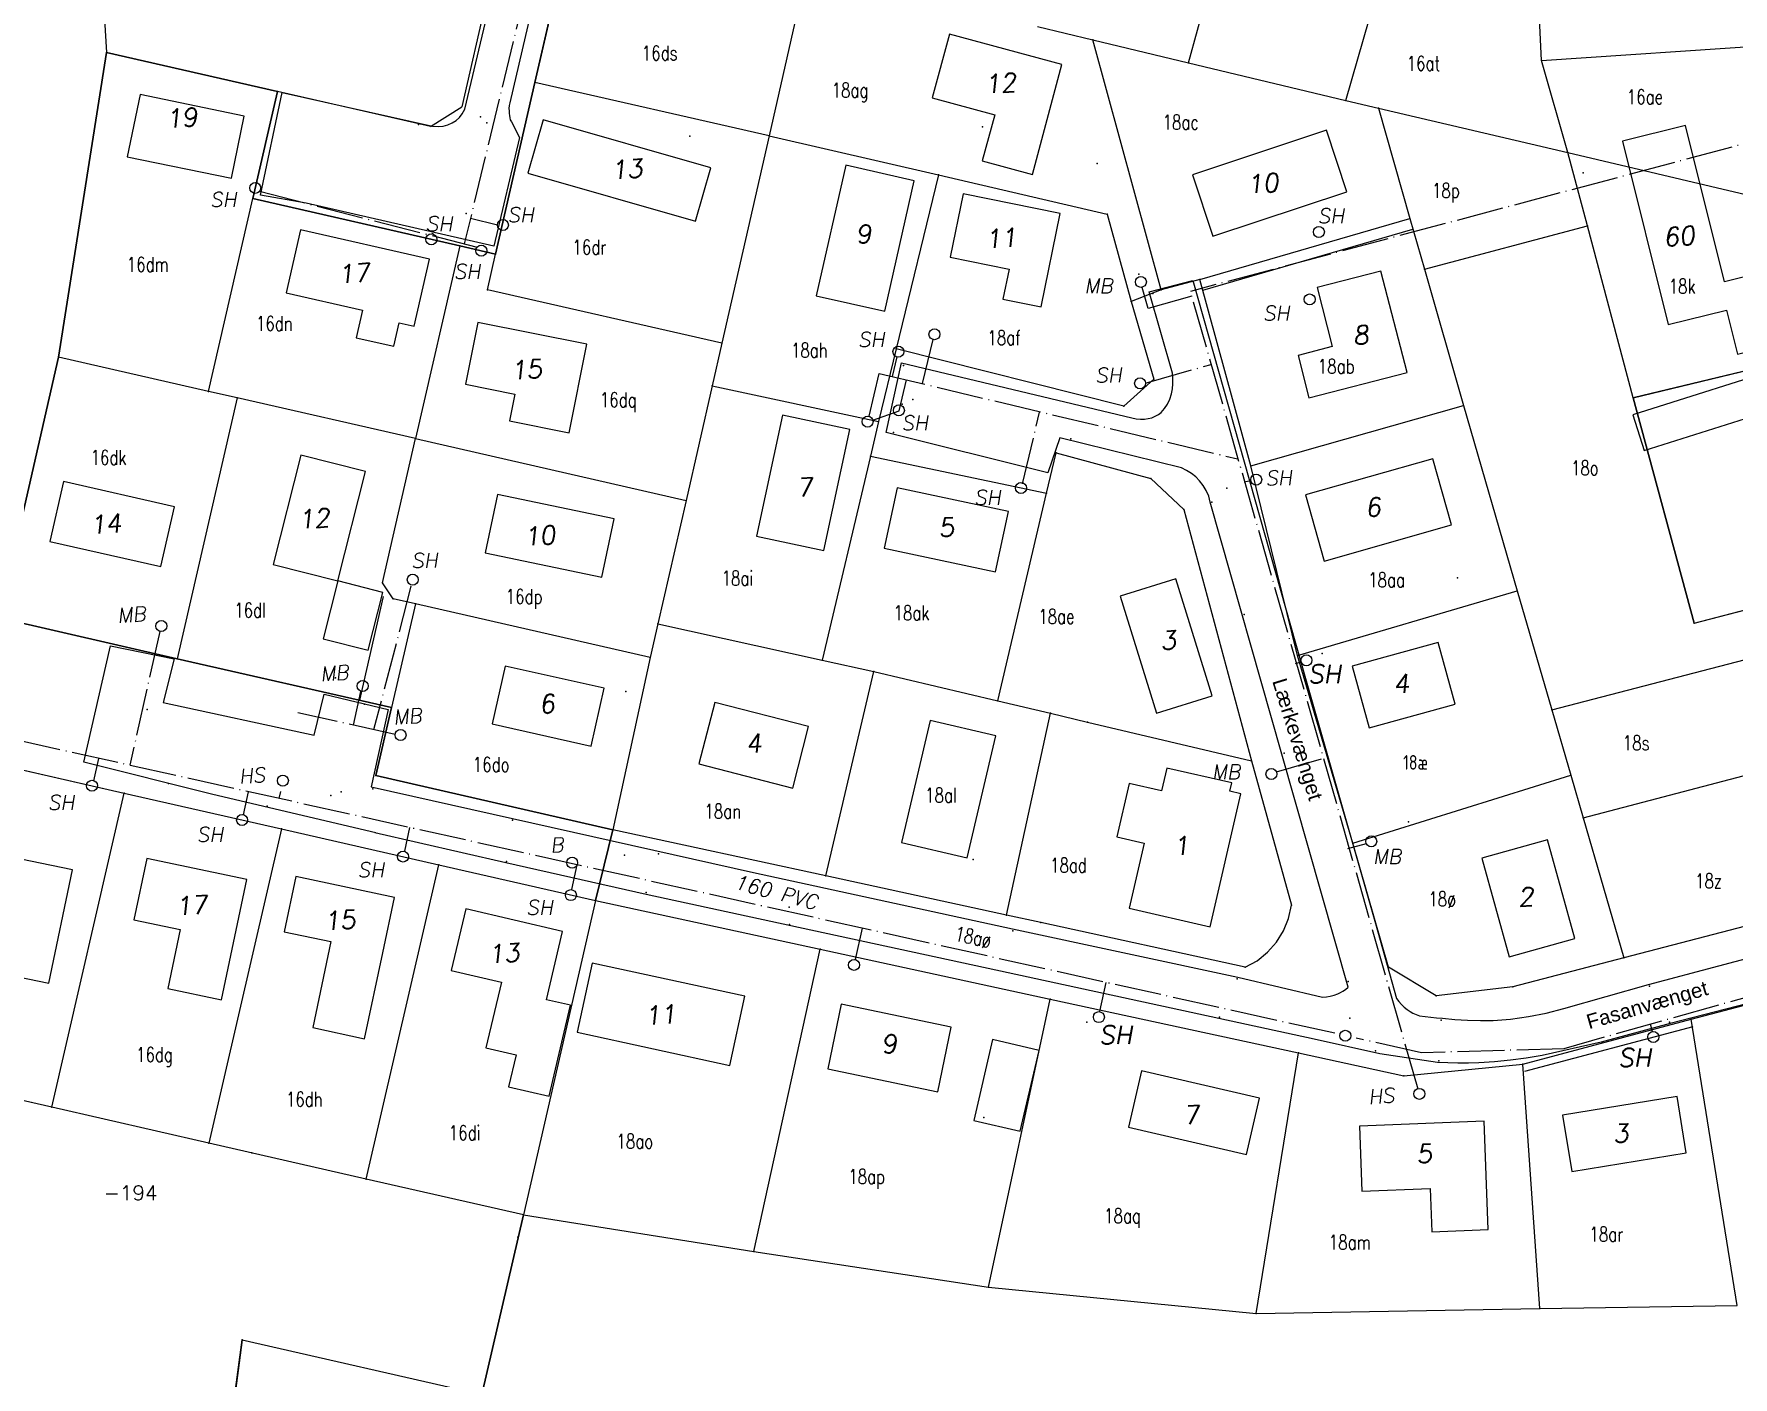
# Model space of a CAD drawing. Header units: millimetres. Extents: x 672113 to 680957, y 6130092 to 6137781.
# Drawn here: x 674425.1 to 674657, y 6132680.3 to 6132863.6 of the extents above; entities that cross this region are included whole.
import ezdxf

# ---------------------------------------------------------------- set-up
doc = ezdxf.new("R2010")
doc.units = ezdxf.units.MM
doc.header["$LTSCALE"] = 0.5
doc.linetypes.add('VVS3', pattern=[16, 12.8, -1.6, 0, -1.6])
for name, color, linetype, lineweight in [('bygning', 1, 'Continuous', 5), ('MILJOE', 1, 'Continuous', 5), ('OPTAGETVEJ', 1, 'Continuous', 5), ('skel', 142, 'Continuous', 5), ('SKELKREDS', 1, 'Continuous', 5), ('SKELPKT', 1, 'Continuous', 5)]:
    doc.layers.add(name, color=color, linetype=linetype, lineweight=lineweight)
for name, color, linetype, lineweight, plot in [('FIKS_TEKST', 6, 'Continuous', 5, False), ('FIKSPUNKT', 1, 'Continuous', 5, False), ('Hjælpelinie', 50, 'Continuous', 0, False)]:
    doc.layers.add(name, color=color, linetype=linetype, lineweight=lineweight, plot=plot)
for name, color, linetype in [('Husnr', 3, 'Continuous'), ('MATRNR', 12, 'Continuous'), ('SL-tekst2', 3, 'Continuous'), ('Spildevand', 2, 'Continuous'), ('TF_V_---_Stikledning', 150, 'VVS3'), ('TF_V_---_Stophane', 3, 'Continuous'), ('TF_V_---_Tekst', 1, 'Continuous'), ('Vej', 7, 'Continuous'), ('Vejnavn', 9, 'Continuous')]:
    doc.layers.add(name, color=color, linetype=linetype)
doc.styles.add('Ariel', font='arial.ttf')
doc.styles.add('ROMANS', font='ROMANS')
doc.styles.get("Standard").update_dxf_attribs({"font": 'romans.shx', "width": 0.75})

# ---------------------------------------------------------------- blocks, each defined once
blk = doc.blocks.new('270554_270554.DWG_FMEBLOCK9')
at = {"layer": 'MILJOE', "color": 7}
for points in [[(77.27, -140.45), (81.13, -111.57), (113.83, -119.05), (119.5, -94.55), (98.04, -89.65), (76.58, -84.75), (55.14, -79.86), (33.71, -74.97)], [(43.55, -32.08), (65.01, -36.97), (86.47, -41.87), (107.94, -46.77), (129.33, -51.64), (131.7, -41.99), (99.38, -34.56), (101.5, -25.3), (72.27, -18.63), (47.91, -13.07), (56.07, 22.51), (62.59, 64.11), (85.93, 58.78), (82.57, 44.16), (110.83, 37.71), (115.71, 36.6), (121.07, 60), (127.56, 88.26)]]:
    blk.add_lwpolyline(points, dxfattribs=at)
blk = doc.blocks.new('A$C51F220BA')
at = {"layer": 'SL-tekst2', "style": 'ROMANS', "oblique": 10}
blk.add_text('SH', height=2.5, dxfattribs=at).set_placement((-0.42, 0))

msp = doc.modelspace()

# ---------------------------------------------------------------- linework, layer by layer
at = {"layer": 'bygning'}
for points in [[(674550.06, 6132863.57, 41.64), (674547.72, 6132854.87, 41.18), (674556.25, 6132852.58, 41.65), (674554.56, 6132846.28, 41.66), (674561.4, 6132844.44, 41.66), (674565.43, 6132859.44, 41.66)], [(674452.09, 6132843.9, 40.2), (674453.85, 6132852.39, 40.2), (674439.63, 6132855.34, 40.2), (674437.87, 6132846.85, 40.2)], [(674515.44, 6132838.06, 39.39), (674517.52, 6132845.33, 39.7), (674494.63, 6132851.87, 39.65), (674492.55, 6132844.6, 39.58)], [(674601.54, 6132850.46, 42.75), (674583.22, 6132844.38, 42.74), (674586, 6132835.99, 42.05), (674604.32, 6132842.07, 42.16)], [(674667.5, 6132822.39, 48.27), (674665.08, 6132832.08, 48.33), (674655.84, 6132829.77, 48.3), (674650.51, 6132851.12, 45.54), (674641.9, 6132848.97, 45.46), (674648.16, 6132823.93, 47.55), (674656.1, 6132825.91, 48.07), (674657.6, 6132819.92, 48.49)], [(674535.92, 6132845.68, 39.68), (674531.9, 6132827.85, 39.82), (674541.24, 6132825.75, 39.83), (674545.26, 6132843.57, 39.82)], [(674557.37, 6132827.4, 40.58), (674562.58, 6132826.34, 40.96), (674565.17, 6132839.11, 40.95), (674551.96, 6132841.8, 40.81), (674550.19, 6132833.12, 40.65), (674558.2, 6132831.49, 40.65)], [(674461.51, 6132836.86, 39.8), (674459.57, 6132828.27, 39.8), (674469.98, 6132825.92, 39.8), (674469.13, 6132822.15, 39.8), (674474.25, 6132820.99, 39.8), (674474.98, 6132824.19, 39.8), (674477.03, 6132823.72, 39.8), (674479.1, 6132832.88, 39.8)], [(674608.94, 6132831.25, 42.43), (674600.23, 6132829, 43.02), (674602.32, 6132820.93, 43.03), (674597.64, 6132819.72, 43.03), (674599.13, 6132813.95, 43.03), (674612.52, 6132817.41, 43.01)], [(674498.2, 6132809.17, 39.17), (674500.6, 6132821.26, 39.94), (674485.72, 6132824.21, 39.82), (674484.04, 6132815.79, 39.29), (674490.77, 6132814.45, 39.4), (674490.04, 6132810.78, 39.4)], [(674663.36, 6132802.4, 46.6), (674672.57, 6132805.32, 47.51), (674669.6, 6132814.71, 47.5), (674667, 6132813.89, 47.5), (674665.5, 6132818.63, 45.92), (674643.34, 6132811.62, 44.95), (674644.88, 6132806.76, 44.95), (674660.42, 6132811.68, 46.57)], [(674536.46, 6132809.62, 39.09), (674527.29, 6132811.58, 39.09), (674523.76, 6132795.05, 39.1), (674532.93, 6132793.09, 39.1)], [(674461.56, 6132806.13, 37.99), (674457.78, 6132791.21, 38.05), (674466.62, 6132788.96, 38.5), (674470.4, 6132803.88, 38.49)], [(674598.64, 6132800.69, 42.29), (674601.2, 6132791.67, 42.95), (674618.59, 6132796.59, 42.75), (674616.03, 6132805.62, 42.38)], [(674429.16, 6132802.5, 38.8), (674427.32, 6132794.34, 38.8), (674442.46, 6132790.92, 38.8), (674444.31, 6132799.08, 38.8)], [(674502.66, 6132789.47, 39.04), (674504.32, 6132797.42, 39.21), (674488.39, 6132800.74, 39.2), (674486.73, 6132792.79, 39.08)], [(674556.36, 6132790.19, 40.03), (674558.12, 6132798.44, 40.02), (674542.92, 6132801.68, 40.01), (674541.17, 6132793.43, 40.01)], [(674466.62, 6132788.96, 38.5), (674464.61, 6132781.07, 38.5), (674470.77, 6132779.5, 39.6), (674472.77, 6132787.39, 39.6)], [(674578.32, 6132770.9, 40.03), (674585.94, 6132773.27, 40.06), (674580.97, 6132789.25, 40.04), (674573.36, 6132786.88, 40.01)], [(674605.02, 6132777.32, 42.45), (674607.33, 6132768.91, 42.51), (674619.07, 6132772.13, 42.51), (674616.76, 6132780.54, 42.48)], [(674489.45, 6132777.33, 38.52), (674487.69, 6132769.44, 38.76), (674501.19, 6132766.4, 38.77), (674502.96, 6132774.3, 38.53)], [(674528.69, 6132760.68, 38.28), (674530.86, 6132769.07, 39.05), (674518.06, 6132772.38, 38.96), (674515.89, 6132763.99, 38.81)], [(674547.42, 6132769.9, 38.57), (674543.52, 6132753.27, 38.57), (674552.5, 6132751.16, 38.57), (674556.41, 6132767.79, 38.57)], [(674579.74, 6132763.42, 39.99), (674579.02, 6132760.3, 40.17), (674574.61, 6132761.32, 40.17), (674572.93, 6132754.02, 40.17), (674576.66, 6132753.15, 40.12), (674574.62, 6132744.29, 40.31), (674585.65, 6132741.74, 40.01), (674589.85, 6132759.9, 40), (674588.34, 6132760.25, 39.99), (674588.6, 6132761.38, 39.99)], [(674417.22, 6132736.12, 37.53), (674427.19, 6132734.06, 37.54), (674430.4, 6132749.51, 37.55), (674420.43, 6132751.58, 37.54)], [(674622.73, 6132751.12, 42.61), (674626.46, 6132737.65, 42.62), (674635.42, 6132740.13, 42.63), (674631.68, 6132753.6, 42.61)], [(674440.56, 6132751.09, 37.61), (674438.77, 6132742.71, 37.92), (674445.1, 6132741.36, 37.93), (674443.4, 6132733.32, 37.91), (674450.72, 6132731.77, 37.91), (674454.21, 6132748.19, 37.9)], [(674472.76, 6132738.21, 37.92), (674474.36, 6132745.76, 37.92), (674460.88, 6132748.62, 37.91), (674459.28, 6132741.07, 37.86), (674465.66, 6132739.72, 37.92), (674463.18, 6132727.99, 38), (674470.27, 6132726.48, 38)], [(674484.06, 6132744.22, 37.38), (674482.08, 6132735.79, 37.18), (674488.93, 6132734.18, 37.19), (674486.83, 6132725.22, 37.19), (674490.93, 6132724.26, 37.2), (674489.92, 6132719.92, 36.86), (674495.45, 6132718.62, 36.87), (674498.37, 6132731.04, 36.81), (674495.1, 6132731.8, 37.58), (674497.28, 6132741.11, 37.57)], [(674501.31, 6132736.8, 36.93), (674499.25, 6132727.39, 36.94), (674520.11, 6132722.84, 36.96), (674522.17, 6132732.26, 36.95)], [(674535.31, 6132731.18, 37.04), (674533.49, 6132722.35, 37.04), (674548.49, 6132719.24, 37.06), (674550.32, 6132728.06, 37.05)], [(674562.31, 6132724.86, 38.09), (674555.96, 6132726.35, 38.09), (674553.38, 6132715.33, 38.09), (674559.72, 6132713.84, 38.09)], [(674576.3, 6132722.09, 39.94), (674574.51, 6132714.39, 39.94), (674590.59, 6132710.65, 39.94), (674592.39, 6132718.35, 39.94)], [(674650.62, 6132710.9, 43.1), (674649.36, 6132718.6, 42.68), (674633.75, 6132716.04, 42.67), (674635.02, 6132708.34, 42.58)], [(674606.02, 6132714.55, 40.61), (674606.36, 6132705.67, 40.21), (674615.69, 6132706.03, 40.7), (674615.92, 6132700.13, 40.66), (674623.6, 6132700.43, 40.66), (674623.03, 6132715.21, 40.65)]]:
    msp.add_polyline3d(points, close=True, dxfattribs=at)
at = {"layer": 'FIKSPUNKT', "color": 6}
msp.add_point((674454.87, 6132710.89), dxfattribs=at)
at = {"layer": 'MILJOE', "color": 7}
msp.add_lwpolyline([(674651.68, 6132783.2), (674683.78, 6132791.56), (674675.41, 6132821.64), (674643.36, 6132813.95)], close=True, dxfattribs=at)
at = {"layer": 'OPTAGETVEJ', "color": 8}
for p, q in [((674433.13, 6132892.88), (674435.03, 6132861.08)), ((674491.28, 6132887.48), (674483.52, 6132853.65)), ((674479.27, 6132850.98), (674458.36, 6132855.75)), ((674479.27, 6132850.98), (674483.52, 6132853.65))]:
    msp.add_line(p, q, dxfattribs=at)
at = {"layer": 'skel', "color": 40}
for p, q in [((674582.71, 6132859.64), (674591.65, 6132892.64)), ((674604.17, 6132854.53), (674613.3, 6132886.26)), ((674500, 6132885.24), (674493.51, 6132856.97)), ((674630.88, 6132860), (674629.79, 6132881.41)), ((674530.59, 6132872.31), (674525.45, 6132849.68)), ((674562.09, 6132864.6), (674569.66, 6132862.78)), ((674435.03, 6132861.08), (674428.51, 6132819.48)), ((674458.36, 6132855.75), (674435.03, 6132861.08)), ((674578.96, 6132828.7), (674569.66, 6132862.78)), ((674569.66, 6132862.78), (674582.71, 6132859.64)), ((674630.88, 6132860), (674664.42, 6132862.25)), ((674582.71, 6132859.64), (674604.17, 6132854.53)), ((674634.47, 6132847.42), (674630.88, 6132860)), ((674493.51, 6132856.97), (674488.14, 6132833.57)), ((674525.45, 6132849.68), (674493.51, 6132856.97)), ((674455.01, 6132841.13), (674458.36, 6132855.75)), ((674604.17, 6132854.53), (674608.6, 6132853.48)), ((674608.6, 6132853.48), (674612.9, 6132838.42)), ((674608.6, 6132853.48), (674634.47, 6132847.42)), ((674525.45, 6132849.68), (674519.01, 6132821.4)), ((674525.45, 6132849.68), (674548.56, 6132844.36)), ((674634.47, 6132847.42), (674670.48, 6132838.9)), ((674637.12, 6132837.4), (674634.47, 6132847.42)), ((674548.56, 6132844.36), (674542.79, 6132820.61)), ((674548.56, 6132844.36), (674571.59, 6132839)), ((674448.97, 6132814.81), (674455.01, 6132841.13)), ((674483.27, 6132834.68), (674455.01, 6132841.13)), ((674571.59, 6132839), (674574.86, 6132827.08)), ((674584.25, 6132830.07), (674612.9, 6132838.42)), ((674612.9, 6132838.42), (674614.89, 6132831.48)), ((674614.89, 6132831.48), (674637.12, 6132837.4)), ((674643.36, 6132813.95), (674637.12, 6132837.4)), ((674584.67, 6132828.63), (674613.32, 6132836.98)), ((674483.27, 6132834.68), (674477.23, 6132808.37)), ((674488.14, 6132833.57), (674483.27, 6132834.68)), ((674487.03, 6132828.7), (674488.14, 6132833.57)), ((674614.89, 6132831.48), (674620.22, 6132812.9)), ((674519.01, 6132821.4), (674487.03, 6132828.7)), ((674578.96, 6132828.7), (674574.86, 6132827.08)), ((674584.25, 6132830.07), (674578.96, 6132828.7)), ((674591.21, 6132804.68), (674584.25, 6132830.07)), ((674574.86, 6132827.08), (674577.98, 6132816.48)), ((674519.01, 6132821.4), (674517.69, 6132815.57)), ((674643.36, 6132813.95), (674675.41, 6132821.64)), ((674428.51, 6132819.48), (674420.35, 6132783.9)), ((674448.97, 6132814.81), (674428.51, 6132819.48)), ((674542.79, 6132820.61), (674540.41, 6132810.71)), ((674573.86, 6132812.79), (674542.79, 6132820.61)), ((674577.98, 6132816.48), (674573.86, 6132812.79)), ((674452.87, 6132813.92), (674448.97, 6132814.81)), ((674517.69, 6132815.57), (674514.14, 6132799.95)), ((674517.69, 6132815.57), (674540.41, 6132810.71)), ((674452.87, 6132813.92), (674444.71, 6132778.34)), ((674477.23, 6132808.37), (674452.87, 6132813.92)), ((674591.21, 6132804.68), (674620.22, 6132812.9)), ((674620.22, 6132812.9), (674627.55, 6132787.59)), ((674651.68, 6132783.2), (674643.36, 6132813.95)), ((674540.41, 6132810.71), (674539.28, 6132805.97)), ((674472.72, 6132788.69), (674477.23, 6132808.37)), ((674477.23, 6132808.37), (674514.14, 6132799.95)), ((674539.28, 6132805.97), (674532.72, 6132778.14)), ((674539.28, 6132805.97), (674563.31, 6132800.91)), ((674563.31, 6132800.91), (674564.62, 6132806.44)), ((674564.62, 6132806.44), (674577.56, 6132802.93)), ((674577.56, 6132802.93), (674582.04, 6132798.71)), ((674597.56, 6132778.76), (674591.21, 6132804.68)), ((674556.69, 6132772.58), (674563.31, 6132800.91)), ((674514.14, 6132799.95), (674510.28, 6132783.11)), ((674582.04, 6132798.71), (674591.3, 6132764.4)), ((674651.68, 6132783.2), (674683.78, 6132791.56)), ((674474.16, 6132786.5), (674472.72, 6132788.69)), ((674472.8, 6132786.82), (674469.56, 6132772.68)), ((674477.19, 6132785.81), (674474.16, 6132786.5)), ((674597.56, 6132778.76), (674627.55, 6132787.59)), ((674627.55, 6132787.59), (674632.28, 6132771.34)), ((674477.19, 6132785.81), (674473.94, 6132771.67)), ((674509.22, 6132778.5), (674477.19, 6132785.81)), ((674632.28, 6132771.34), (674685.4, 6132785.16)), ((674420.35, 6132783.9), (674444.71, 6132778.34)), ((674510.28, 6132783.11), (674509.22, 6132778.5)), ((674510.28, 6132783.11), (674532.72, 6132778.14)), ((674444.71, 6132778.34), (674473.94, 6132771.67)), ((674509.22, 6132778.5), (674504.14, 6132754.98)), ((674532.72, 6132778.14), (674539.74, 6132776.59)), ((674605.11, 6132753.14), (674597.56, 6132778.76)), ((674533.21, 6132748.69), (674539.74, 6132776.59)), ((674539.74, 6132776.59), (674556.69, 6132772.58)), ((674556.69, 6132772.58), (674563.84, 6132770.89)), ((674473.94, 6132771.67), (674471.82, 6132762.41)), ((674557.88, 6132743.35), (674563.84, 6132770.89)), ((674563.84, 6132770.89), (674568.89, 6132769.69)), ((674632.28, 6132771.34), (674634.86, 6132762.45)), ((674636.55, 6132756.64), (674689.55, 6132770.54)), ((674568.89, 6132769.69), (674591.3, 6132764.4)), ((674415.98, 6132764.89), (674437.45, 6132760)), ((674591.3, 6132764.4), (674596.73, 6132744.69)), ((674471.82, 6132762.41), (674504.14, 6132754.98)), ((674605.11, 6132753.14), (674634.86, 6132762.45)), ((674634.86, 6132762.45), (674636.55, 6132756.64)), ((674427.58, 6132717.11), (674437.45, 6132760)), ((674437.45, 6132760), (674458.91, 6132755.1)), ((674636.55, 6132756.64), (674642.12, 6132737.51)), ((674458.91, 6132755.1), (674449.02, 6132712.22)), ((674458.91, 6132755.1), (674480.38, 6132750.2)), ((674504.14, 6132754.98), (674501.76, 6132745.33)), ((674533.21, 6132748.69), (674504.14, 6132754.98)), ((674610, 6132736.25), (674605.11, 6132753.14)), ((674470.47, 6132707.32), (674480.38, 6132750.2)), ((674480.38, 6132750.2), (674501.76, 6132745.33)), ((674691.97, 6132750.58), (674642.12, 6132737.51)), ((674557.88, 6132743.35), (674533.21, 6132748.69)), ((674501.76, 6132745.33), (674491.94, 6132702.42)), ((674501.76, 6132745.33), (674532.43, 6132738.68)), ((674562.54, 6132742.35), (674557.88, 6132743.35)), ((674590.44, 6132736.24), (674562.54, 6132742.35)), ((674523.39, 6132697.44), (674532.43, 6132738.68)), ((674532.43, 6132738.68), (674563.83, 6132731.88)), ((674616.49, 6132732.31), (674610, 6132736.25)), ((674642.12, 6132737.51), (674626.95, 6132733.54)), ((674626.95, 6132733.54), (674616.49, 6132732.31)), ((674651.3, 6132729.13), (674671.94, 6132734.63)), ((674555.39, 6132692.57), (674563.83, 6132731.88)), ((674563.83, 6132731.88), (674597.71, 6132724.53)), ((674628.32, 6132723), (674651.3, 6132729.13)), ((674657.57, 6132690.08), (674651.3, 6132729.13)), ((674628.58, 6132722.03), (674651.56, 6132728.16)), ((674591.93, 6132688.96), (674597.71, 6132724.53)), ((674597.71, 6132724.53), (674612.09, 6132721.41)), ((674427.58, 6132717.11), (674406.14, 6132722)), ((674612.09, 6132721.41), (674628.32, 6132723)), ((674630.65, 6132689.65), (674628.32, 6132723)), ((674449.02, 6132712.22), (674427.58, 6132717.11)), ((674470.47, 6132707.32), (674449.02, 6132712.22)), ((674491.94, 6132702.42), (674470.47, 6132707.32)), ((674491.94, 6132702.42), (674486.27, 6132677.92)), ((674491.94, 6132702.42), (674523.39, 6132697.44)), ((674523.39, 6132697.44), (674555.39, 6132692.57)), ((674555.39, 6132692.57), (674591.93, 6132688.96)), ((674591.93, 6132688.96), (674630.65, 6132689.65)), ((674630.65, 6132689.65), (674657.57, 6132690.08)), ((674453.57, 6132685.4), (674449.71, 6132656.52)), ((674453.57, 6132685.4), (674486.27, 6132677.92))]:
    msp.add_line(p, q, dxfattribs=at)
msp.add_lwpolyline([(674590.44, 6132736.24), (674592.05, 6132737.12), (674593.48, 6132738.27), (674594.7, 6132739.64), (674595.66, 6132741.2), (674596.35, 6132742.9), (674596.73, 6132744.69)], dxfattribs=at)
at = {"layer": 'SKELKREDS', "color": 250, "true_color": 0x333333}
for p in [(674435.03, 6132861.08), (674493.51, 6132856.97), (674458.36, 6132855.75), (674525.45, 6132849.68), (674455.01, 6132841.13), (674483.27, 6132834.68), (674488.14, 6132833.57), (674487.03, 6132828.7), (674519.01, 6132821.4), (674428.51, 6132819.48), (674448.97, 6132814.81), (674452.87, 6132813.92), (674477.23, 6132808.37), (674514.14, 6132799.95), (674477.19, 6132785.81), (674444.71, 6132778.34), (674509.22, 6132778.5), (674539.74, 6132776.59), (674473.94, 6132771.67), (674563.84, 6132770.89), (674568.89, 6132769.69), (674471.82, 6132762.41), (674437.45, 6132760), (674458.91, 6132755.1), (674504.14, 6132754.98), (674480.38, 6132750.2), (674533.21, 6132748.69), (674501.76, 6132745.33), (674557.88, 6132743.35), (674427.58, 6132717.11), (674449.02, 6132712.22), (674470.47, 6132707.32), (674491.94, 6132702.42), (674591.93, 6132688.96), (674630.65, 6132689.65), (674453.57, 6132685.4)]:
    msp.add_point(p, dxfattribs=at)
at = {"layer": 'SKELPKT', "color": 253, "true_color": 0x999999}
for p in [(674569.66, 6132862.78), (674582.71, 6132859.64), (674630.88, 6132860), (674604.17, 6132854.53), (674608.6, 6132853.48), (674634.47, 6132847.42), (674548.56, 6132844.36), (674571.59, 6132839), (674612.9, 6132838.42), (674637.12, 6132837.4), (674614.89, 6132831.48), (674578.96, 6132828.7), (674584.25, 6132830.07), (674574.86, 6132827.08), (674542.79, 6132820.61), (674577.98, 6132816.48), (674517.69, 6132815.57), (674573.86, 6132812.79), (674620.22, 6132812.9), (674643.36, 6132813.95), (674540.41, 6132810.71), (674539.28, 6132805.97), (674564.62, 6132806.44), (674577.56, 6132802.93), (674591.21, 6132804.68), (674563.31, 6132800.91), (674582.04, 6132798.71), (674472.72, 6132788.69), (674474.16, 6132786.5), (674627.55, 6132787.59), (674510.28, 6132783.11), (674651.68, 6132783.2), (674532.72, 6132778.14), (674597.56, 6132778.76), (674556.69, 6132772.58), (674632.28, 6132771.34), (674591.3, 6132764.4), (674634.86, 6132762.45), (674636.55, 6132756.64), (674605.11, 6132753.14), (674596.73, 6132744.69), (674562.54, 6132742.35), (674532.43, 6132738.68), (674590.44, 6132736.24), (674610, 6132736.25), (674642.12, 6132737.51), (674626.95, 6132733.54), (674563.83, 6132731.88), (674616.49, 6132732.31), (674651.3, 6132729.13), (674597.71, 6132724.53), (674612.09, 6132721.41), (674628.32, 6132723), (674523.39, 6132697.44), (674555.39, 6132692.57)]:
    msp.add_point(p, dxfattribs=at)
at = {"layer": 'Spildevand'}
for p in [(674477.64, 6132851.26), (674486.09, 6132852.31), (674486.93, 6132851.47), (674514.64, 6132849.65), (674554.57, 6132850.94), (674570.21, 6132845.92), (674636.56, 6132844.65), (674484.14, 6132839.08), (674478.84, 6132836.94), (674575.9, 6132830.84), (674577.83, 6132828.2), (674543.8, 6132818.36), (674543.61, 6132813.08), (674545.09, 6132813.73), (674542.44, 6132809.2), (674566.62, 6132808.36), (674587.93, 6132801.6), (674585.9, 6132799.68), (674619.41, 6132789.38), (674590.29, 6132784.36), (674600.93, 6132779.03), (674466.28, 6132775.74), (674505.93, 6132773.84), (674440.61, 6132771.4), (674470.25, 6132772.12), (674595.76, 6132765.45), (674597.11, 6132765.63), (674443.5, 6132761.3), (674465.68, 6132759.65), (674467.06, 6132760.16), (674471.39, 6132760.59), (674456.95, 6132758.19), (674490.43, 6132756.28), (674505.74, 6132751.54), (674510.36, 6132751.71), (674489.63, 6132750.66), (674508.68, 6132746.43), (674528.21, 6132744.42), (674528.26, 6132742.07), (674553.85, 6132740.43), (674558.74, 6132741.19), (674589.34, 6132734.64), (674604.46, 6132734.27), (674645.58, 6132733.65), (674568.81, 6132728.72), (674586.94, 6132729.42), (674604.7, 6132729.26), (674617.17, 6132729), (674648.32, 6132728.72), (674608.21, 6132724.8), (674616.85, 6132723.44), (674554.77, 6132715.74), (674491.17, 6132699.38)]:
    msp.add_point(p, dxfattribs=at)
at = {"layer": 'TF_V_---_Stikledning'}
for p, q in [((674503.89, 6132917.69), (674483.86, 6132834.95)), ((674680.33, 6132854.41), (674582.97, 6132828.47)), ((674455.93, 6132842.13), (674485.62, 6132834.5)), ((674488.39, 6132837.52), (674484.7, 6132838.41)), ((674479.53, 6132836.31), (674479.57, 6132836.45)), ((674577.18, 6132826.15), (674576.38, 6132828.98)), ((674614.02, 6132719.59), (674582.97, 6132828.47)), ((674583.15, 6132827.83), (674577.18, 6132826.15)), ((674547.8, 6132821.89), (674546.36, 6132815.88)), ((674542.88, 6132819.53), (674542.25, 6132816.87)), ((674539.11, 6132811.43), (674540.5, 6132817.28)), ((674540.5, 6132817.28), (674589.4, 6132805.61)), ((674576.96, 6132816), (674585.77, 6132818.49)), ((674543.21, 6132812.15), (674544.22, 6132816.39)), ((674539.62, 6132810.88), (674543.21, 6132812.15)), ((674560.04, 6132802.19), (674562.37, 6132811.98)), ((674591.2, 6132802.62), (674590.29, 6132802.44)), ((674476.59, 6132788.22), (674471.5, 6132768.65)), ((674442.31, 6132782.07), (674438.24, 6132763.79)), ((674597.28, 6132777.69), (674598.07, 6132777.92)), ((674469.71, 6132773.86), (674468.69, 6132769.27)), ((674474.42, 6132768), (674461.17, 6132770.95)), ((674433.3, 6132761.68), (674433.98, 6132764.74)), ((674594.69, 6132762.92), (674600.91, 6132764.67)), ((674453.74, 6132757.04), (674454.44, 6132760.19)), ((674458.78, 6132760.23), (674458.57, 6132759.27)), ((674475.74, 6132752.08), (674476.46, 6132755.28)), ((674606.96, 6132753.08), (674604.39, 6132752.37)), ((674498.54, 6132746.83), (674499.29, 6132750.21)), ((674537.24, 6132737.29), (674538.19, 6132741.55)), ((674570.59, 6132730.19), (674571.47, 6132734.15)), ((674646, 6132727.45), (674645.72, 6132728.44))]:
    msp.add_line(p, q, dxfattribs=at)
for points in [[(674602.64, 6132727.21), (674418.72, 6132768.13)], [(674706.19, 6132697.23), (674694.01, 6132742.02), (674633.89, 6132725.11), (674614.5, 6132724.57), (674605.57, 6132726.56)]]:
    msp.add_lwpolyline(points, dxfattribs=at)
at = {"layer": 'TF_V_---_Stophane'}
for centre in [(674455.34, 6132842.59), (674489.14, 6132837.52), (674600.48, 6132836.58, 42.13), (674479.37, 6132835.57), (674486.19, 6132834.02), (674576.19, 6132829.76), (674599.22, 6132827.37, 42.13), (674548.03, 6132822.62), (674543.11, 6132820.25), (674576.09, 6132815.92), (674543.17, 6132812.23), (674538.9, 6132810.69), (674591.93, 6132802.78, 42.13), (674559.83, 6132801.64, 40.02), (674476.84, 6132789.12), (674442.52, 6132782.8), (674598.79, 6132778.12), (674470, 6132774.62), (674475.17, 6132767.92), (674594.01, 6132762.6), (674433.06, 6132761), (674459.11, 6132761.7), (674453.55, 6132756.32), (674607.63, 6132753.41), (674475.51, 6132751.33), (674498.59, 6132750.5), (674498.41, 6132746.07, 0.13), (674537.05, 6132736.55), (674570.46, 6132729.42), (674604.09, 6132726.88), (674646.12, 6132726.71), (674614.2, 6132718.95)]:
    msp.add_circle(centre, 0.75, dxfattribs=at)
at = {"layer": 'Vej', "linetype": 'Continuous'}
for points in [[(674483.96, 6132853.34), (674489.29, 6132876), (674493.38, 6132893.31), (674498.35, 6132914.61)], [(674503.5, 6132912.08), (674497.6, 6132886.51), (674490.1, 6132854.18)], [(674490.3, 6132851.61), (674491.4, 6132849.49), (674487.88, 6132834.66), (674462.31, 6132840.5), (674456.08, 6132841.62), (674459.03, 6132855.63)], [(674459.03, 6132855.63), (674479.53, 6132851.03)], [(674490.1, 6132854.18), (674490.01, 6132853.83), (674489.97, 6132853.45), (674489.98, 6132853.11), (674489.98, 6132852.76), (674490.04, 6132852.46), (674490.09, 6132852.17), (674490.15, 6132851.88), (674490.3, 6132851.61)], [(674479.53, 6132851.03), (674480.3, 6132850.99), (674480.97, 6132851.03), (674481.64, 6132851.2), (674482.21, 6132851.45), (674482.74, 6132851.78), (674483.21, 6132852.2), (674483.58, 6132852.71), (674483.96, 6132853.34)], [(674577.34, 6132828.4), (674583.28, 6132829.97), (674598.74, 6132775.31), (674608.2, 6132742.19), (674611.1, 6132731.98)], [(674580.5, 6132817.29), (674577.34, 6132828.4)], [(674581.76, 6132804.4), (674565.12, 6132808.49), (674563.48, 6132803.69), (674541.43, 6132809.21), (674543.55, 6132818.73), (674574.98, 6132811.23)], [(674574.98, 6132811.23), (674575.56, 6132811.08), (674576.14, 6132811.04), (674576.67, 6132811.03), (674577.2, 6132811.12), (674577.68, 6132811.23), (674578.16, 6132811.43), (674578.59, 6132811.65), (674578.96, 6132811.93), (674579.44, 6132812.47), (674579.81, 6132813.07), (674580.13, 6132813.77), (674580.36, 6132814.5), (674580.49, 6132815.17), (674580.57, 6132815.84), (674580.56, 6132816.57), (674580.5, 6132817.29)], [(674585.65, 6132799.68), (674585.45, 6132800.53), (674585.09, 6132801.3), (674584.7, 6132801.99), (674584.2, 6132802.63), (674583.71, 6132803.15), (674583.12, 6132803.62), (674582.44, 6132804.04), (674581.76, 6132804.4)], [(674604.47, 6132733.49), (674595.43, 6132765.33), (674585.65, 6132799.68)], [(674471.79, 6132754.57), (674449.55, 6132759.79), (674431.94, 6132764.21), (674435.58, 6132780.09), (674444.28, 6132778.33), (674442.8, 6132772.36), (674463.4, 6132767.88), (674464.73, 6132773.51), (674473.48, 6132771.4), (674471.14, 6132760.83)], [(674471.14, 6132760.86), (674523.35, 6132749.15), (674558.69, 6132741.49), (674589.43, 6132734.86), (674600.99, 6132732.16)], [(674599.85, 6132726.4), (674558.09, 6132735.45), (674528.45, 6132741.88), (674508.68, 6132746.16), (674489.54, 6132750.5), (674471.65, 6132754.59)], [(674633.89, 6132730.61), (674645.48, 6132733.87), (674674.25, 6132741.53), (674698.1, 6132747.84)], [(674711.18, 6132706.62), (674701.94, 6132741.11), (674699.65, 6132742.33), (674684.96, 6132738.12), (674671.22, 6132734.42), (674648.42, 6132728.56), (674638.99, 6132726.02), (674630.94, 6132724.18)], [(674600.99, 6132732.16), (674601.52, 6132732.2), (674602.04, 6132732.26), (674602.57, 6132732.41), (674603.05, 6132732.58), (674603.43, 6132732.77), (674603.76, 6132732.97), (674604.14, 6132733.21), (674604.47, 6132733.49)], [(674611.1, 6132731.98), (674611.4, 6132731.54), (674611.74, 6132731.14), (674612.13, 6132730.77), (674612.52, 6132730.46), (674612.92, 6132730.17), (674613.3, 6132729.94), (674613.74, 6132729.76), (674614.23, 6132729.58)], [(674614.23, 6132729.58), (674615, 6132729.49), (674615.77, 6132729.4), (674616.54, 6132729.33), (674617.36, 6132729.27), (674619.05, 6132729.11), (674620.78, 6132729.01), (674622.52, 6132728.97), (674624.25, 6132728.97), (674626.65, 6132729.16), (674629.1, 6132729.5), (674631.5, 6132729.97), (674633.89, 6132730.61)], [(674616.66, 6132723.25), (674608.79, 6132724.41), (674599.85, 6132726.4)], [(674630.94, 6132724.18), (674628.78, 6132723.81), (674626.62, 6132723.53), (674624.46, 6132723.32), (674622.29, 6132723.2), (674620.9, 6132723.15), (674619.45, 6132723.15), (674618.06, 6132723.2), (674616.66, 6132723.25)]]:
    msp.add_lwpolyline(points, dxfattribs=at)
at = {"layer": 'Vejnavn', "color": 1}
for p in [(674612.7, 6132756.08), (674553.3, 6132750.92)]:
    msp.add_point(p, dxfattribs=at)

# ---------------------------------------------------------------- block references
at = {"layer": 'Hjælpelinie'}
for p in [(674599.41, 6132775.02), (674570.91, 6132725.74), (674641.73, 6132722.64)]:
    msp.add_blockref('A$C51F220BA', p, dxfattribs=at)
at = {"layer": 'MILJOE', "color": 7}
msp.add_blockref('270554_270554.DWG_FMEBLOCK9', (674372.44, 6132796.97), dxfattribs=at)

# ---------------------------------------------------------------- texts
at = {"layer": 'FIKS_TEKST'}
msp.add_text('-194', height=2, dxfattribs=at).set_placement((674434.64, 6132704.43))
at = {"layer": 'Husnr', "style": 'ROMANS', "oblique": 10}
for s, p in [('12', (674554.97, 6132855.5)), ('19', (674443.24, 6132850.77)), ('13', (674503.98, 6132843.76)), ('10', (674590.77, 6132841.82)), ('9', (674537.36, 6132834.97)), ('60', (674647.56, 6132834.61)), ('11', (674555.05, 6132834.34)), ('17', (674466.71, 6132829.55)), ('8', (674605.19, 6132821.19)), ('15', (674490.26, 6132816.41)), ('7', (674529.3, 6132800.41)), ('6', (674606.88, 6132797.7)), ('14', (674432.86, 6132795.34)), ('12', (674461.31, 6132796.09)), ('10', (674492.08, 6132793.74)), ('5', (674548.64, 6132794.94)), ('3', (674578.93, 6132779.53)), ('4', (674610.73, 6132773.59)), ('6', (674494.15, 6132770.85)), ('4', (674522.36, 6132765.45)), ('1', (674580.71, 6132751.47)), ('2', (674627.74, 6132744.52)), ('17', (674444.54, 6132743.29)), ('15', (674464.82, 6132741.26)), ('13', (674487.2, 6132736.74)), ('11', (674508.57, 6132728.34)), ('9', (674540.85, 6132724.45)), ('7', (674582.06, 6132714.78)), ('3', (674640.67, 6132712.23)), ('5', (674613.85, 6132709.46))]:
    msp.add_text(s, height=2.5, rotation=3.9, dxfattribs=at).set_placement(p)
at = {"layer": 'MATRNR', "width": 0.75}
for s, p in [('16ds', (674508.09, 6132860)), ('16at', (674612.46, 6132858.59)), ('18ag', (674533.99, 6132854.94)), ('16ae', (674642.5, 6132854.01)), ('18ac', (674579.15, 6132850.55)), ('18p', (674615.92, 6132841.25)), ('16dr', (674498.63, 6132833.5)), ('16dm', (674437.81, 6132831.15)), ('18k', (674648.22, 6132828.17)), ('16dn', (674455.44, 6132823.09)), ('18ah', (674528.44, 6132819.43)), ('18af', (674555.25, 6132821.15)), ('18ab', (674600.34, 6132817.24)), ('16dq', (674502.37, 6132812.66)), ('16dk', (674432.87, 6132804.8)), ('18o', (674634.88, 6132803.37)), ('18ai', (674518.97, 6132788.33)), ('18aa', (674607.21, 6132788.1)), ('16dp', (674489.52, 6132785.83, 38.65)), ('16dl', (674452.48, 6132783.97)), ('18ak', (674542.44, 6132783.59)), ('18ae', (674562.19, 6132783.11)), ('18s', (674641.95, 6132765.85, 45.33)), ('16do', (674485.03, 6132762.89)), ('18æ', (674611.98, 6132763.19)), ('18an', (674516.63, 6132756.51)), ('18al', (674546.75, 6132758.72)), ('18ad', (674563.8, 6132749.14)), ('18z', (674651.82, 6132747.01, 45.34)), ('18ø', (674615.42, 6132744.55)), ('16dg', (674439.08, 6132723.31)), ('16dh', (674459.53, 6132717.21)), ('16di', (674481.75, 6132712.64)), ('18ao', (674504.63, 6132711.48)), ('18ap', (674536.27, 6132706.67)), ('18aq', (674571.18, 6132701.31)), ('18ar', (674637.4, 6132698.8)), ('18am', (674601.84, 6132697.7))]:
    msp.add_text(s, height=2, dxfattribs=at).set_placement(p)
msp.add_text('18aø', height=2, rotation=348, dxfattribs=at).set_placement((674550.65, 6132739.9))
at = {"layer": 'TF_V_---_Tekst', "style": 'ROMANS', "oblique": 10}
for s, p in [('SH', (674449.18, 6132839.99)), ('SH', (674489.76, 6132837.92)), ('SH', (674600.32, 6132837.77)), ('SH', (674478.63, 6132836.68)), ('SH', (674482.44, 6132830.2)), ('MB', (674568.49, 6132828.23)), ('SH', (674592.86, 6132824.48, -43.02)), ('SH', (674537.59, 6132820.9)), ('SH', (674543.53, 6132809.51)), ('SH', (674553.45, 6132799.35, 40.02)), ('MB', (674585.88, 6132761.9, 39.99)), ('SH', (674427.04, 6132757.73)), ('SH', (674447.36, 6132753.34)), ('MB', (674607.85, 6132750.36)), ('SH', (674469.31, 6132748.53)), ('SH', (674492.34, 6132743.4))]:
    msp.add_text(s, height=2, dxfattribs=at).set_placement(p)
for s, rotation, p in [('SH', 1.125, (674569.99, 6132816)), ('SH', 1.125, (674593.2, 6132801.98)), ('SH', 1.125, (674476.65, 6132790.71)), ('MB', 3.8744, (674436.59, 6132783.23)), ('MB', 3.8744, (674464.27, 6132775.25)), ('MB', 3.8744, (674474.25, 6132769.34)), ('HS', 3.8744, (674453.17, 6132761.26)), ('B', 3.8744, (674495.66, 6132751.86)), ('160 PVC', 345.4041, (674520.52, 6132746.99)), ('HS', 3.8744, (674607.27, 6132717.53))]:
    msp.add_text(s, height=2, rotation=rotation, dxfattribs=at).set_placement(p)
at = {"layer": 'Vejnavn', "style": 'Ariel'}
for s, rotation, p in [('Lærkevænget', 287.125, (674594.1, 6132775.29)), ('Fasanvænget', 16.125, (674637.35, 6132727.76))]:
    msp.add_text(s, height=2, rotation=rotation, dxfattribs=at).set_placement(p)

doc.saveas('drawing.dxf')
